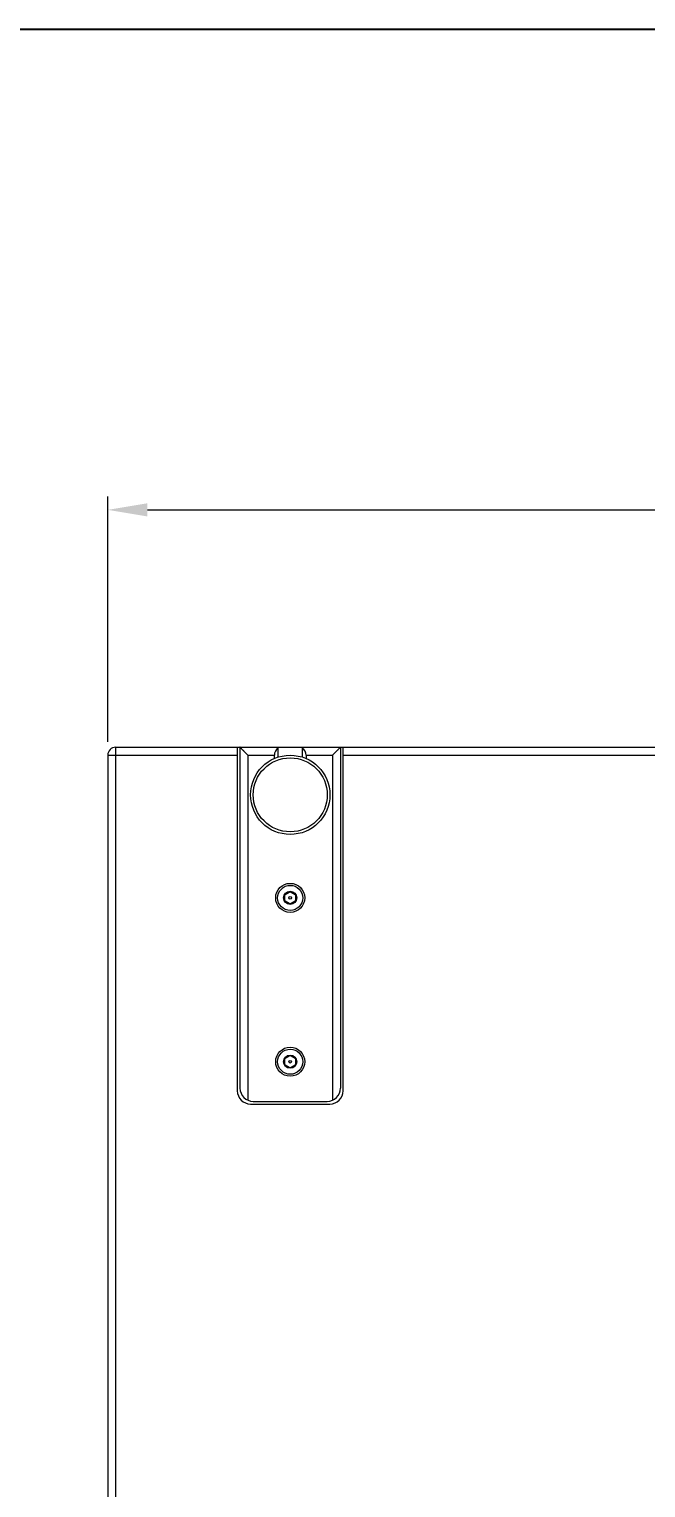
# Model space of a CAD drawing. Header units: millimetres. Extents: x 1177 to 4147, y 93 to 2194.
# Drawn here: x 2375 to 2608, y 1642 to 2194 of the extents above; entities that cross this region are included whole.
import ezdxf

# ---------------------------------------------------------------- set-up
doc = ezdxf.new("R2010")
doc.units = ezdxf.units.MM
doc.header["$LTSCALE"] = 0.1
doc.layers.get('0').update_dxf_attribs({"lineweight": 13})
doc.layers.get('Defpoints').update_dxf_attribs({"lineweight": 9})
doc.layers.add('图框', color=7, linetype='Continuous')
doc.layers.add('标注', color=251, linetype='Continuous', lineweight=9)
doc.styles.get("Standard").update_dxf_attribs({"font": 'arial.ttf'})
doc.dimstyles.new('STANDARD 10', dxfattribs={"dimscale": 10, "dimtxt": 2.5, "dimasz": 1.5, "dimexe": 0.5, "dimexo": 0.5, "dimgap": 0.5, "dimtad": 1, "dimtoh": 1, "dimdec": 1, "dimzin": 9, "dimdsep": 46, "dimtxsty": 'Standard', "dimcen": 0, "dimclrd": 256, "dimclre": 256, "dimclrt": 256, "dimadec": 0, "dimazin": 0, "dimtp": 0.01, "dimtm": 0.01, "dimtfac": 1, "dimtdec": 1, "dimtofl": 0, "dimtmove": 0, "dimatfit": 3, "dimfxl": 1, "dimtolj": 1, "dimtzin": 4, "dimlwd": -1, "dimlwe": -1, "dimarcsym": 0})

# ---------------------------------------------------------------- blocks, each defined once
blk = doc.blocks.new('A4-H')
at = {"layer": '图框'}
blk.add_lwpolyline([(0, 210.021), (297, 210.021), (297, 0), (0, 0)], close=True, dxfattribs=at)
blk = doc.blocks.new('*D21')
at = {"layer": 'Defpoints', "color": 0, "transparency": 16777216}
for p in [(2924.81, 2011.73), (2404.81, 1918.89), (2924.81, 1915.89)]:
    blk.add_point(p, dxfattribs=at)
at = {"layer": '标注', "transparency": 16777216}
for p, q in [((2404.81, 1923.89), (2404.81, 2016.73)), ((2924.81, 1920.89), (2924.81, 2016.73)), ((2419.81, 2011.73), (2909.81, 2011.73))]:
    blk.add_line(p, q, dxfattribs=at)
for points in [[(2419.81, 2014.23), (2419.81, 2009.23), (2404.81, 2011.73)], [(2909.81, 2014.23), (2909.81, 2009.23), (2924.81, 2011.73)]]:
    blk.add_solid(points, dxfattribs=at)
at = {"layer": '标注', "transparency": 16777216, "insert": (2664.81, 2029.49), "char_height": 25, "attachment_point": 5}
blk.add_mtext('\\A1;520', dxfattribs=at)

msp = doc.modelspace()

# ---------------------------------------------------------------- linework, layer by layer
for p, q in [((2407.81, 1341.89), (2407.81, 1921.89)), ((2407.81, 1921.89), (2921.81, 1921.89)), ((2453.81, 1921.89), (2453.81, 1791.89)), ((2454.81, 1921.89), (2454.81, 1792.89)), ((2469.31, 1918.18), (2469.31, 1921.89)), ((2478.31, 1921.89), (2478.31, 1918.18)), ((2492.81, 1921.89), (2492.81, 1792.89)), ((2493.81, 1791.89), (2493.81, 1921.89)), ((2404.81, 1918.89), (2404.81, 1344.89)), ((2404.81, 1918.89), (2453.81, 1918.89)), ((2457.81, 1918.89), (2457.81, 1788.31)), ((2457.81, 1918.89), (2467.81, 1918.89)), ((2467.81, 1917.63), (2467.81, 1918.89)), ((2479.81, 1918.89), (2479.81, 1917.63)), ((2479.81, 1918.89), (2489.81, 1918.89)), ((2489.81, 1918.89), (2489.81, 1788.31)), ((2493.81, 1918.89), (2924.81, 1918.89)), ((2471.81, 1866.05), (2473.81, 1867.2)), ((2471.81, 1863.74), (2471.81, 1866.05)), ((2473.81, 1867.2), (2475.81, 1866.05)), ((2475.81, 1866.05), (2475.81, 1863.74)), ((2473.81, 1862.59), (2471.81, 1863.74)), ((2475.81, 1863.74), (2473.81, 1862.59)), ((2471.81, 1804.05), (2473.81, 1805.2)), ((2473.81, 1805.2), (2475.81, 1804.05)), ((2471.81, 1801.74), (2471.81, 1804.05)), ((2473.81, 1800.59), (2471.81, 1801.74)), ((2475.81, 1801.74), (2473.81, 1800.59)), ((2475.81, 1804.05), (2475.81, 1801.74)), ((2458.81, 1786.89), (2488.81, 1786.89)), ((2459.81, 1787.89), (2487.81, 1787.89))]:
    msp.add_line(p, q)
for centre, radius in [((2473.81, 1903.89), 15), ((2473.81, 1903.89), 14), ((2473.81, 1864.89), 5.5), ((2473.81, 1864.89), 4.75), ((2473.81, 1864.89), 2.5), ((2473.81, 1864.89), 0.5), ((2473.81, 1802.89), 5.5), ((2473.81, 1802.89), 4.75), ((2473.81, 1802.89), 2.5), ((2473.81, 1802.89), 0.5)]:
    msp.add_circle(centre, radius)
for centre, radius, start, end in [((2407.81, 1918.89), 3, 90, 180), ((2458.81, 1791.89), 5, 180, 270), ((2459.81, 1792.89), 5, 180, 270), ((2487.81, 1792.89), 5, 270, 0), ((2488.81, 1791.89), 5, 270, 0)]:
    msp.add_arc(centre, radius, start, end)
for centre, start_param, end_param in [((2470.81, 1918.89), 0.523599, 1.570796), ((2476.81, 1918.89), -1.570796, -0.523599)]:
    msp.add_ellipse(centre, major_axis=(0, 3), ratio=1, start_param=start_param, end_param=end_param)
for points, knots in [([(2457.81, 1918.89), (2457.64, 1919.06), (2457.31, 1919.4), (2456.81, 1919.89), (2456.41, 1920.3), (2456.1, 1920.61), (2455.88, 1920.83), (2455.67, 1921.04), (2455.47, 1921.23), (2455.29, 1921.41), (2455.16, 1921.55), (2455.06, 1921.65), (2455, 1921.71), (2454.94, 1921.76), (2454.9, 1921.81), (2454.86, 1921.84), (2454.84, 1921.86), (2454.83, 1921.87), (2454.82, 1921.88), (2454.82, 1921.89), (2454.81, 1921.89), (2454.81, 1921.9), (2454.81, 1921.89)], [0, 0, 0, 0, 0.168272, 0.334142, 0.494531, 0.571575, 0.645688, 0.716152, 0.781974, 0.842024, 0.894858, 0.918039, 0.938775, 0.95685, 0.972045, 0.984142, 0.988967, 0.992946, 0.99606, 0.998287, 0.999606, 1, 1, 1, 1]), ([(2492.81, 1921.89), (2492.81, 1921.9), (2492.81, 1921.89), (2492.8, 1921.89), (2492.8, 1921.88), (2492.79, 1921.87), (2492.78, 1921.86), (2492.76, 1921.84), (2492.72, 1921.81), (2492.68, 1921.76), (2492.62, 1921.71), (2492.56, 1921.65), (2492.46, 1921.55), (2492.33, 1921.41), (2492.15, 1921.23), (2491.95, 1921.04), (2491.74, 1920.83), (2491.52, 1920.61), (2491.21, 1920.29), (2490.81, 1919.89), (2490.31, 1919.4), (2489.98, 1919.06), (2489.81, 1918.89)], [0, 0, 0, 0, 0.000423, 0.001757, 0.003988, 0.007096, 0.011065, 0.015878, 0.027962, 0.043162, 0.061254, 0.082012, 0.105209, 0.158063, 0.218119, 0.283952, 0.3544, 0.428522, 0.505557, 0.665961, 0.831748, 1, 1, 1, 1])]:
    msp.add_open_spline(points, degree=3, knots=knots)

# ---------------------------------------------------------------- block references
at = {"layer": '图框', "xscale": 10, "yscale": 10, "zscale": 10}
msp.add_blockref('A4-H', (1177.46, 93.43), dxfattribs=at)

# ---------------------------------------------------------------- dimensions: what is measured, and where the dimension line sits
at = {"layer": '标注'}
dim = msp.add_linear_dim(base=(2924.81, 2011.73), p1=(2404.81, 1918.89), p2=(2924.81, 1915.89), dimstyle='STANDARD 10', dxfattribs=at)
dim.commit()
dim.dimension.update_dxf_attribs({"geometry": '*D21', "text_midpoint": (2664.81, 2029.49)})

doc.saveas('drawing.dxf')
